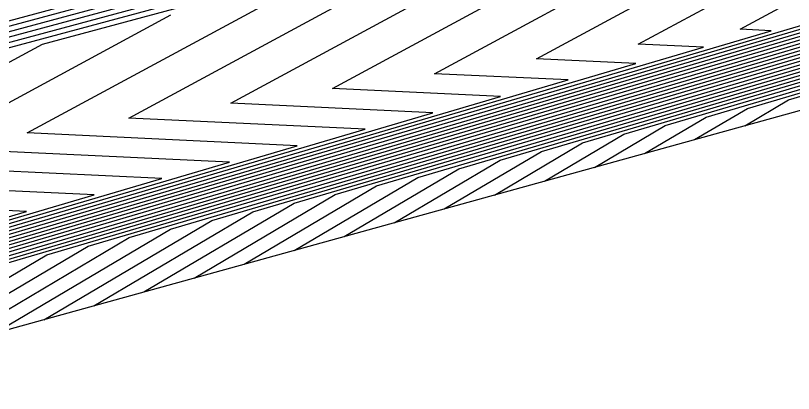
# Model space of a CAD drawing. Header units: metres. Extents: x 419582 to 423558, y 4805372 to 4807539.
# Drawn here: x 423201.9 to 423415.7, y 4807279.8 to 4807383.8 of the extents above; entities that cross this region are included whole.
import ezdxf

# ---------------------------------------------------------------- set-up
doc = ezdxf.new("R2010")
doc.units = ezdxf.units.M
for name, color, linetype in [('C-TINN-BNDY', 110, 'Continuous'), ('C-TOPO-MAJR', 9, 'Continuous'), ('C-TOPO-MINR', 8, 'Continuous')]:
    doc.layers.add(name, color=color, linetype=linetype)

msp = doc.modelspace()

# ---------------------------------------------------------------- linework, layer by layer
at = {"layer": 'C-TINN-BNDY', "color": 110, "linetype": 'Continuous', "lineweight": -3, "flags": 128}
msp.add_lwpolyline([(423155.26, 4807511.44), (423220.21, 4807493.91), (423248.63, 4807482.99), (423287.58, 4807472.64), (423324.86, 4807458.82), (423338.71, 4807455.21), (423346.85, 4807452.21), (423376.85, 4807442.88), (423407.17, 4807432.75), (423426.06, 4807425.57), (423479.26, 4807419.95), (423488.35, 4807411.26), (423490.39, 4807398.46), (423490.39, 4807398.06), (423490.01, 4807373.35), (423490.01, 4807372.95), (423470.52, 4807372.34), (422724.87, 4807165.92)], dxfattribs=at)
at = {"layer": 'C-TOPO-MAJR', "color": 9, "linetype": 'Continuous', "lineweight": -3, "flags": 128}
for points, elevation in [([(423032.81, 4807335.79), (423327.07, 4807415.13)], 1740), ([(423074.62, 4807289.53), (423242.14, 4807338.95), (423149.1, 4807343.34), (423209.28, 4807375.92), (423342.74, 4807411.91)], 1735), ([(423131.24, 4807301.38), (423335.15, 4807361.52), (423289.05, 4807363.7), (423366.19, 4807405.46)], 1730), ([(423187.86, 4807313.22), (423426.64, 4807383.65)], 1725), ([(423195.92, 4807296.32), (423244.48, 4807325.06), (423435.43, 4807381.38)], 1720), ([(423264.71, 4807315.37), (423301.11, 4807336.91), (423444.22, 4807379.12)], 1715), ([(423333.5, 4807334.41), (423357.73, 4807348.75), (423453.01, 4807376.85)], 1710), ([(423402.28, 4807353.45), (423414.35, 4807360.59), (423461.8, 4807374.59)], 1705)]:
    msp.add_lwpolyline(points, dxfattribs=dict(at, elevation=elevation))
at = {"layer": 'C-TOPO-MINR', "color": 8, "linetype": 'Continuous', "lineweight": -3, "flags": 128}
for points, elevation in [([(423173.99, 4807367.9), (423339.61, 4807412.55), (423337.97, 4807415.32), (423337.92, 4807415.37), (423337.97, 4807418.72), (423337.91, 4807418.78), (423337.91, 4807419.06), (423335.63, 4807425.27), (423335.68, 4807431.1), (423335.54, 4807431.24), (423332.99, 4807436.19), (423332.99, 4807436.41), (423333.04, 4807436.45), (423333.08, 4807436.5), (423329.3, 4807441.87), (423329.24, 4807441.93), (423325.14, 4807458.2), (423325.15, 4807458.2), (423325.15, 4807458.21), (423325.13, 4807458.35), (423325.13, 4807458.75), (423325.13, 4807458.75), (423325.13, 4807458.75)], 1736), ([(422997.52, 4807327.77), (423323.94, 4807415.78)], 1741), ([(423068.11, 4807343.82), (423330.21, 4807414.49)], 1739), ([(423103.4, 4807351.85), (423333.34, 4807413.84)], 1738), ([(423138.69, 4807359.87), (423336.48, 4807413.2)], 1737), ([(423119.92, 4807299.01), (423316.54, 4807357.01), (423261.06, 4807359.63), (423350.46, 4807408.03)], 1731), ([(423142.56, 4807303.75), (423353.75, 4807366.04), (423317.04, 4807367.77), (423378.47, 4807401.03)], 1729), ([(423108.59, 4807296.64), (423297.94, 4807352.49), (423233.07, 4807355.56), (423315.16, 4807400)], 1732), ([(423153.89, 4807306.11), (423372.35, 4807370.55), (423345.03, 4807371.84), (423390.75, 4807396.59)], 1728), ([(423097.27, 4807294.27), (423279.34, 4807347.98), (423205.08, 4807351.48), (423279.87, 4807391.97)], 1733), ([(423165.21, 4807308.48), (423390.95, 4807375.07), (423373.02, 4807375.91), (423403.03, 4807392.16)], 1727), ([(423176.54, 4807310.85), (423409.55, 4807379.58), (423401.01, 4807379.98), (423415.31, 4807387.72)], 1726), ([(423085.94, 4807291.9), (423260.74, 4807343.46), (423177.09, 4807347.41), (423244.57, 4807383.95)], 1734), ([(423154.65, 4807284.9), (423210.51, 4807317.96), (423430.15, 4807382.74)], 1723), ([(423168.41, 4807288.71), (423221.84, 4807320.33), (423431.91, 4807382.29)], 1722), ([(423182.17, 4807292.51), (423233.16, 4807322.69), (423433.67, 4807381.84)], 1721), ([(423199.19, 4807315.59), (423428.4, 4807383.2)], 1724), ([(423209.68, 4807300.13), (423255.81, 4807327.43), (423437.19, 4807380.93)], 1719), ([(423223.44, 4807303.94), (423267.13, 4807329.8), (423438.94, 4807380.48)], 1718), ([(423237.19, 4807307.75), (423278.46, 4807332.17), (423440.7, 4807380.02)], 1717), ([(423250.95, 4807311.56), (423289.78, 4807334.54), (423442.46, 4807379.57)], 1716), ([(423278.47, 4807319.17), (423312.43, 4807339.27), (423445.98, 4807378.67)], 1714), ([(423292.22, 4807322.98), (423323.76, 4807341.64), (423447.74, 4807378.21)], 1713), ([(423305.98, 4807326.79), (423335.08, 4807344.01), (423449.49, 4807377.76)], 1712), ([(423319.74, 4807330.6), (423346.4, 4807346.38), (423451.25, 4807377.31)], 1711), ([(423347.25, 4807338.22), (423369.05, 4807351.12), (423454.77, 4807376.4)], 1709), ([(423361.01, 4807342.02), (423380.38, 4807353.49), (423456.53, 4807375.95)], 1708), ([(423374.77, 4807345.83), (423391.7, 4807355.85), (423458.28, 4807375.49)], 1707), ([(423388.53, 4807349.64), (423403.03, 4807358.22), (423460.04, 4807375.04)], 1706), ([(423063.29, 4807287.17), (423223.54, 4807334.43), (423121.11, 4807339.27)], 1736), ([(423051.97, 4807284.8), (423204.94, 4807329.92), (423093.12, 4807335.2)], 1737)]:
    msp.add_lwpolyline(points, dxfattribs=dict(at, elevation=elevation))

doc.saveas('drawing.dxf')
